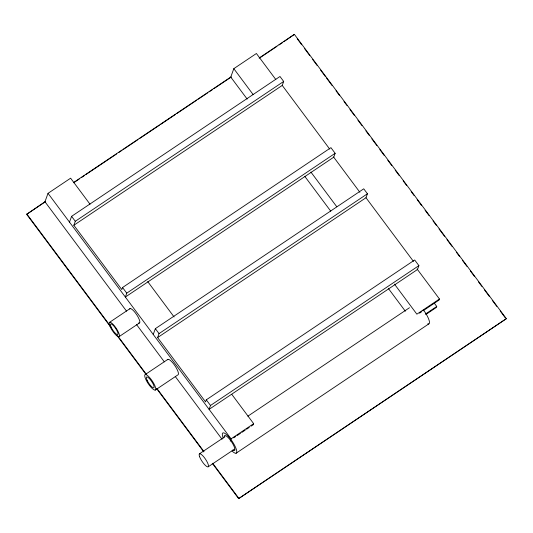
<?xml version="1.0" encoding="UTF-8"?>
<svg xmlns="http://www.w3.org/2000/svg" width="533" height="533" viewBox="0 0 533 533"><rect width="100%" height="100%" fill="white"/><g stroke="black" fill="none" stroke-linecap="round" stroke-linejoin="round"><path stroke-width="0.8" d="M45.458 201.414L26.65 214.326L110.744 327.115M90.017 204.199L70.616 178.182L48.023 193.339L44.959 201.747L126.541 311.159M69.49 222.134L71.595 216.338L279.985 76.492L283.676 81.449L282.237 85.413L73.847 225.259L121.797 289.566L122.55 287.507L330.933 147.661L335.144 153.304L333.725 157.195L125.342 297.041L126.754 293.15L335.144 153.304M73.847 225.259L75.293 221.288L283.676 81.449M73.807 182.386L230.762 77.065L233.814 68.664L256.406 53.5L275.808 79.517M153.238 334.457L155.35 328.661L363.739 188.815L367.43 193.772L365.984 197.736L157.601 337.582L205.551 401.889L206.298 399.83L414.687 259.984L418.898 265.634L417.479 269.525L209.089 409.364L210.508 405.473L418.898 265.634M157.601 337.582L159.041 333.611L367.43 193.772M212.254 463.257L238.631 498.628L506.35 318.674L294.369 34.372L283.856 41.721M230.243 441.137L231.075 438.846L253.668 423.682L231.782 394.333M253.668 423.682L253.288 424.728L251.27 426.087M238.631 498.628L506.35 318.674M434.262 303.13L436.747 306.468L436.4 307.408L426.134 314.303M417.079 268.985L439.465 299.006L439.085 300.046L422.896 310.912M259.111 58.037L294.369 34.372M27.343 213.866L45.318 201.8M73.667 182.779L79.197 179.068M81.269 177.676L84.727 175.35M86.113 174.424L116.534 154.01M118.606 152.618L122.064 150.299M123.449 149.373L137.967 139.626M139.353 138.7L159.4 125.242M160.786 124.316L175.304 114.568M176.689 113.642L196.737 100.184M198.123 99.258L207.803 92.762M209.183 91.836L212.64 89.517M214.026 88.585L231.309 76.985M259.658 57.964L276.947 46.364M279.019 44.972L282.477 42.653M109.658 322.278L130.059 308.587M118.959 336.723A8.615 2.245 56.1 0 0 113.902 325.263A8.615 2.245 56.1 0 0 110.071 326.516A8.615 2.245 56.1 0 0 118.959 336.723L139.36 323.038M145.236 374.546L167.935 359.315M155.236 390.089A9.268 2.418 56.1 0 0 149.8 377.757A9.268 2.418 56.1 0 0 145.676 379.103A9.268 2.418 56.1 0 0 155.236 390.089L177.942 374.859A9.268 2.418 56.1 0 0 174.644 365.298A9.268 2.418 56.1 0 0 167.489 359.782M247.858 416.186L409.464 307.734M199.389 453.863L224.966 436.7M439.465 299.006L416.866 314.17L394.48 284.149M233.727 437.853L235.753 436.494M237.105 435.588L240.476 433.329M241.822 432.423L245.193 430.158M246.546 429.252L249.244 427.439M419.524 313.171L421.543 311.818M425.281 314.164L436.747 306.468M208.236 466.775L234.5 449.146M236.099 453.23L428.779 323.924M297.214 38.769L301.691 44.772M304.683 48.776L309.653 55.452M312.644 59.456L317.122 65.466M320.606 70.136L325.576 76.805M326.576 78.144L332.046 85.487M336.03 90.823L339.514 95.494M343.992 101.503L346.976 105.507M349.961 109.512L354.438 115.514M357.923 120.185L361.907 125.528M365.885 130.865L369.369 135.535M371.854 138.873L376.831 145.549M379.816 149.553L384.293 155.556M387.777 160.226L391.762 165.57M395.246 170.24L399.224 175.577M403.208 180.914L406.686 185.591M411.17 191.594L414.154 195.598M417.139 199.602L421.616 205.611M425.101 210.282L429.078 215.618M433.062 220.955L436.547 225.632M439.032 228.963L444.509 236.306M446.994 239.643L451.971 246.319M456.448 252.322L459.433 256.326M462.417 260.331L466.895 266.34M470.379 271.011L474.363 276.347M478.341 281.69L481.825 286.361M484.317 289.699L489.287 296.368M492.279 300.372L496.756 306.382M500.24 311.052L505.211 317.728M282.237 85.413L329.687 149.06M365.984 197.736L413.441 261.383M333.511 156.909L359.875 192.266M233.814 68.664L253.215 94.681M310.912 172.066L336.783 206.757M230.756 77.065L247.172 99.085M304.869 176.47L330.74 211.161M388.437 288.546L405.353 311.232M147.714 281.584L174.078 316.942M71.595 216.338L75.293 221.288M155.35 328.661L159.041 333.611M122.55 287.507L126.754 293.15M206.298 399.83L210.508 405.473M48.023 193.339L231.075 438.846M136.488 324.497L164.344 361.86M175.29 376.538L222.048 439.245M26.79 213.94L109.891 325.39M117.853 336.07L146.215 374.106M157.162 388.79L203.939 451.518M212.894 463.53L238.771 498.235M116.714 335.124L146.075 374.499M156.522 388.51L203.799 451.911M223.234 438.046A12.139 3.165 56.1 0 1 226.338 434.435A12.139 3.165 56.1 0 1 236.232 449.053A12.139 3.165 56.1 0 1 231.975 450.965M224.193 437.007A9.001 2.352 56.1 0 1 231.728 442.09A9.001 2.352 56.1 0 1 232.714 450.052M423.548 310.126A12.139 3.165 56.1 0 1 427.752 323.844M129.646 309.02A8.615 2.245 56.1 0 1 136.921 315.09A8.615 2.245 56.1 0 1 138.627 322.978M199.602 456.728A7.828 2.045 56.1 0 0 207.683 466.908A7.828 2.045 56.1 0 0 204.152 457.321A7.828 2.045 56.1 0 0 199.602 456.728M147.181 380.462A6.523 1.699 56.1 0 0 153.864 387.817A6.523 1.699 56.1 0 0 149.68 378.89A6.523 1.699 56.1 0 0 147.181 380.462M111.144 327.202A6.396 1.666 56.1 0 0 117.726 334.617A6.396 1.666 56.1 0 0 113.815 326.003A6.396 1.666 56.1 0 0 111.144 327.202"/></g></svg>
